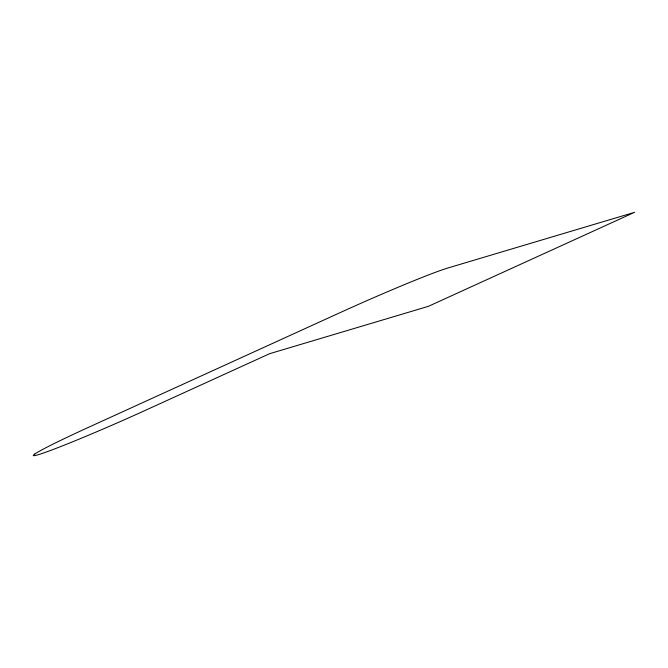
<?xml version="1.0" encoding="UTF-8"?>
<svg xmlns="http://www.w3.org/2000/svg" width="668" height="668" viewBox="0 0 668 668"><rect width="100%" height="100%" fill="white"/><g stroke="black" fill="none" stroke-linecap="round" stroke-linejoin="round"><path stroke-width="1" d="M34.669 454.106L33.4 455.209A91.992 3.849 -23.7 0 0 55.085 448.737L63.001 445.656A91.992 3.849 -23.7 0 0 145.874 410.11L269.647 353.681L428.322 306.361L634.6 212.315L447.593 268.093A91.992 3.849 -23.7 0 0 339.92 312.716L89.211 427.011A91.992 3.849 -23.7 0 0 34.669 454.106"/></g></svg>
